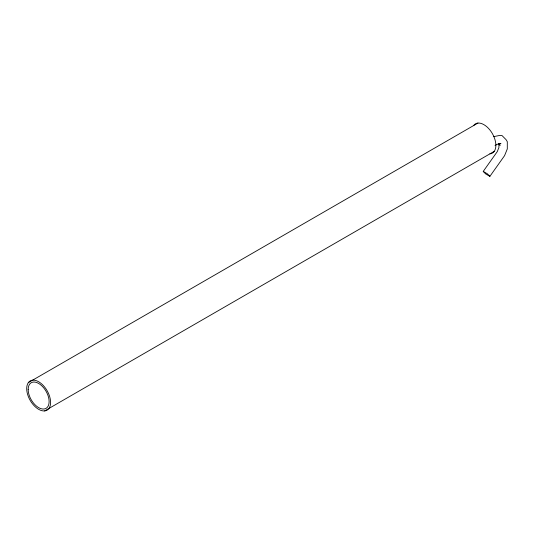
<?xml version="1.0" encoding="UTF-8"?>
<svg xmlns="http://www.w3.org/2000/svg" width="534" height="534" viewBox="0 0 534 534"><rect width="100%" height="100%" fill="white"/><g stroke="black" fill="none" stroke-linecap="round" stroke-linejoin="round"><path stroke-width="0.8" d="M493.65 136.637L499.377 135.496L502.007 135.549L506.072 139.661L507.3 141.704L507.3 148.933L504.577 155.648L489.878 176.36L485.686 173.937L483.223 171.414L497.234 151.676L498.903 147.564L498.903 143.986M28.302 382.664L477.943 123.067M495.018 145.542L497.174 144.3L500.965 143.546L498.99 143.506M44.622 410.933A16.894 9.759 60 0 0 44.622 387.037A16.894 9.759 60 0 0 26.7 388.639A16.894 9.759 60 0 0 44.622 410.933L494.264 151.336M483.223 171.414L487.422 173.837L489.878 176.36M498.783 143.946L500.131 145.315L499.217 143.786M473.571 125.59A16.894 9.759 60 0 1 492.368 133.587A16.894 9.759 60 0 1 489.892 153.859M28.182 389.493A14.798 8.544 60 0 0 43.881 409.024A14.798 8.544 60 0 0 43.881 388.091A14.798 8.544 60 0 0 28.182 389.493"/></g></svg>
